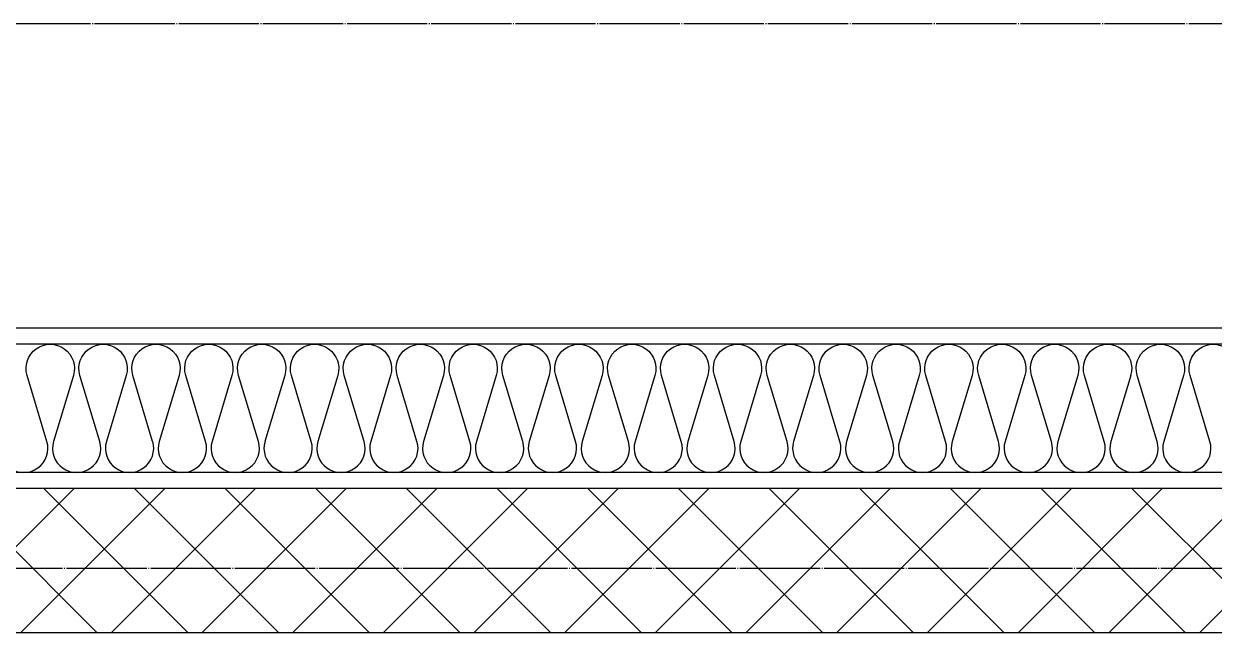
# Model space of a CAD drawing. Header units: millimetres. Extents: x 18456 to 179493, y -203649 to 469211.
# Drawn here: x 107148 to 107890, y 128879 to 129269 of the extents above; entities that cross this region are included whole.
import ezdxf

# ---------------------------------------------------------------- set-up
doc = ezdxf.new("R2010")
doc.units = ezdxf.units.MM
doc.linetypes.add('X-평면도(기본형)$0$CEN', pattern=[52.5, 50, -1, 0.5, -1])
doc.linetypes.add('X-평면도(기본형)$0$HID2', pattern=[7.5, 6, -1.5])
for name, color, linetype, true_color in [('X-평면도(기본형)$0$40HAT', 9, 'Continuous', 0x808080), ('X-평면도(기본형)$0$CEN', 1, 'X-평면도(기본형)$0$CEN', 0xff0000), ('X-평면도(기본형)$0$INS', 9, 'Continuous', 0x808080), ('X-평면도(기본형)$0$INSUL', 9, 'Continuous', 0x808080), ('X-평면도(기본형)$0$UIS', 7, 'X-평면도(기본형)$0$HID2', 0x000000), ('X-평면도(기본형)$0$W1', 2, 'Continuous', 0xffff00), ('X-평면도(기본형)$0$W2', 3, 'Continuous', 0x00ff00)]:
    doc.layers.add(name, color=color, linetype=linetype, true_color=true_color)

# ---------------------------------------------------------------- blocks, each defined once
blk = doc.blocks.new('U49 (X-평면도(기본형)$0$ins-l)')
at = {"layer": 'X-평면도(기본형)$0$INSUL', "color": 8, "true_color": 0x808080}
for p, q in [((2159.67, 75.76), (2144.22, 24.24)), ((2180.28, 24.24), (2164.83, 75.76)), ((2200.89, 75.76), (2185.44, 24.24)), ((2221.5, 24.24), (2206.05, 75.76)), ((2242.11, 75.76), (2226.66, 24.24)), ((2262.72, 24.24), (2247.27, 75.76)), ((2283.33, 75.76), (2267.88, 24.24)), ((2303.94, 24.24), (2288.49, 75.76)), ((2324.55, 75.76), (2309.09, 24.24)), ((2345.16, 24.24), (2329.7, 75.76)), ((2365.77, 75.76), (2350.31, 24.24)), ((2386.38, 24.24), (2370.92, 75.76)), ((2406.99, 75.76), (2391.53, 24.24)), ((2427.6, 24.24), (2412.14, 75.76)), ((2448.21, 75.76), (2432.75, 24.24)), ((2468.82, 24.24), (2453.36, 75.76)), ((2489.43, 75.76), (2473.97, 24.24)), ((2510.04, 24.24), (2494.58, 75.76)), ((2530.65, 75.76), (2515.19, 24.24)), ((2551.26, 24.24), (2535.8, 75.76)), ((2571.87, 75.76), (2556.41, 24.24)), ((2592.48, 24.24), (2577.02, 75.76)), ((2613.09, 75.76), (2597.63, 24.24)), ((2633.7, 24.24), (2618.24, 75.76)), ((2654.31, 75.76), (2638.85, 24.24)), ((2674.92, 24.24), (2659.46, 75.76)), ((2695.53, 75.76), (2680.07, 24.24)), ((2716.14, 24.24), (2700.68, 75.76)), ((2736.75, 75.76), (2721.29, 24.24)), ((2757.36, 24.24), (2741.9, 75.76)), ((2777.97, 75.76), (2762.51, 24.24)), ((2798.58, 24.24), (2783.12, 75.76)), ((2819.19, 75.76), (2803.73, 24.24)), ((2839.8, 24.24), (2824.34, 75.76)), ((2860.41, 75.76), (2844.95, 24.24)), ((2881.02, 24.24), (2865.56, 75.76)), ((2901.63, 75.76), (2886.17, 24.24)), ((2922.24, 24.24), (2906.78, 75.76)), ((2942.85, 75.76), (2927.39, 24.24)), ((2963.46, 24.24), (2948, 75.76)), ((2984.07, 75.76), (2968.61, 24.24)), ((3004.68, 24.24), (2989.22, 75.76)), ((3025.29, 75.76), (3009.83, 24.24)), ((3045.9, 24.24), (3030.44, 75.76)), ((3066.51, 75.76), (3051.05, 24.24))]:
    blk.add_line(p, q, dxfattribs=at)
at = {"layer": 'X-평면도(기본형)$0$INSUL', "color": 8, "true_color": 0x808080, "extrusion": (0, 0, -1)}
for centre in [(-2141.64, 81.17), (-2182.86, 81.17), (-2224.08, 81.17), (-2265.3, 81.17), (-2306.52, 81.17), (-2347.74, 81.17), (-2388.96, 81.17), (-2430.18, 81.17), (-2471.4, 81.17), (-2512.62, 81.17), (-2553.84, 81.17), (-2595.06, 81.17), (-2636.28, 81.17), (-2677.5, 81.17), (-2718.72, 81.17), (-2759.94, 81.17), (-2801.15, 81.17), (-2842.37, 81.17), (-2883.59, 81.17), (-2924.81, 81.17), (-2966.03, 81.17), (-3007.25, 81.17), (-3048.47, 81.17)]:
    blk.add_arc(centre, 18.83, 343.30076, 196.69924, dxfattribs=at)
at = {"layer": 'X-평면도(기본형)$0$INSUL', "color": 8, "true_color": 0x808080}
for centre in [(2162.25, 18.83), (2203.47, 18.83), (2244.69, 18.83), (2285.91, 18.83), (2327.13, 18.83), (2368.35, 18.83), (2409.57, 18.83), (2450.79, 18.83), (2492.01, 18.83), (2533.23, 18.83), (2574.45, 18.83), (2615.67, 18.83), (2656.89, 18.83), (2698.11, 18.83), (2739.33, 18.83), (2780.54, 18.83), (2821.76, 18.83), (2862.98, 18.83), (2904.2, 18.83), (2945.42, 18.83), (2986.64, 18.83), (3027.86, 18.83), (3069.08, 18.83)]:
    blk.add_arc(centre, 18.83, 163.30076, 16.69924, dxfattribs=at)

msp = doc.modelspace()

# ---------------------------------------------------------------- hatches: boundary and pattern name
at = {"layer": 'X-평면도(기본형)$0$40HAT'}
h = msp.add_hatch(dxfattribs=at)
h.set_pattern_fill('H3', color=256, scale=40, angle=270, style=0, pattern_type=2)
h.set_pattern_definition([(225, (-274441.592, -71113.462), (28.2842712, -28.2842712), []), (315, (-274441.592, -71113.462), (28.2842712, 28.2842712), [])])
h.paths.add_polyline_path([(106399.63, 128888.95), (106399.63, 128978.95), (108019.63, 128978.95), (108019.63, 128478.95), (108919.63, 128478.95), (108919.63, 127108.95), (109639.63, 127108.95), (109639.63, 126998.95), (108039.63, 126998.95), (108039.63, 126498.95), (107829.63, 126498.95), (107829.63, 126708.95), (107929.63, 126708.95), (107929.63, 127108.95), (108829.63, 127108.95), (108829.63, 128388.95), (107929.63, 128388.95), (107929.63, 128888.95)], flags=0)

# ---------------------------------------------------------------- linework, layer by layer
at = {"layer": 'X-평면도(기본형)$0$CEN'}
for p, q in [((110339.63, 129268.95), (104309.63, 129268.95)), ((107959.63, 128928.95), (106049.63, 128928.95))]:
    msp.add_line(p, q, dxfattribs=at)
at = {"layer": 'X-평면도(기본형)$0$INS'}
for p, q in [((109729.63, 129068.95), (105319.63, 129068.95)), ((109649.63, 128988.95), (105434.63, 128988.95))]:
    msp.add_line(p, q, dxfattribs=at)
at = {"layer": 'X-평면도(기본형)$0$UIS'}
msp.add_lwpolyline([(109629.63, 124908.95), (109289.63, 124908.95), (109289.63, 128628.95), (107929.63, 128628.95), (107929.63, 128888.95), (106399.63, 128888.95), (106399.63, 128978.95), (106149.63, 128978.95), (106149.63, 128628.95), (105759.63, 128628.95), (105759.63, 127533.95), (102534.63, 127533.95), (102534.63, 124018.95)], dxfattribs=at)
at = {"layer": 'X-평면도(기본형)$0$W1'}
msp.add_line((109739.63, 129078.95), (105309.63, 129078.95), dxfattribs=at)
at = {"layer": 'X-평면도(기본형)$0$W2'}
for p, q in [((108019.63, 128978.95), (106399.63, 128978.95)), ((107929.63, 128888.95), (106399.63, 128888.95))]:
    msp.add_line(p, q, dxfattribs=at)

# ---------------------------------------------------------------- block references
at = {"layer": 'X-평면도(기본형)$0$INSUL', "xscale": -0.7999999999999996, "yscale": 0.7999999999999996, "zscale": 0.7999999999999996, "rotation": 180}
msp.add_blockref('U49 (X-평면도(기본형)$0$ins-l)', (105434.63, 129068.95), dxfattribs=at)

doc.saveas('drawing.dxf')
